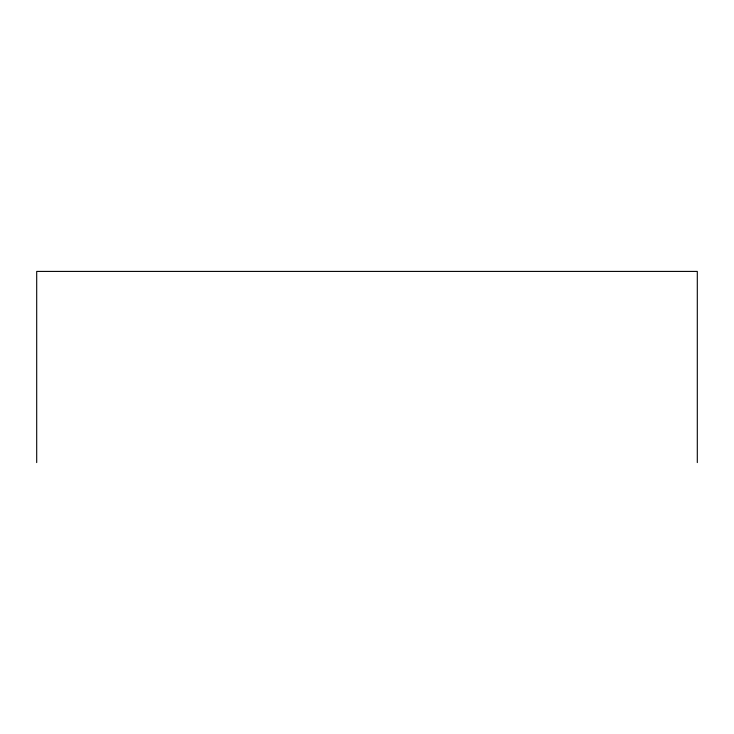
<?xml version="1.0" encoding="UTF-8"?>
<svg xmlns="http://www.w3.org/2000/svg" width="734" height="734" viewBox="0 0 734 734"><rect width="100%" height="100%" fill="white"/><g stroke="black" fill="none" stroke-linecap="round" stroke-linejoin="round"><path stroke-width="1.1" d="M697.3 462.585L697.3 271.415L36.7 271.415L36.7 462.585"/></g></svg>
